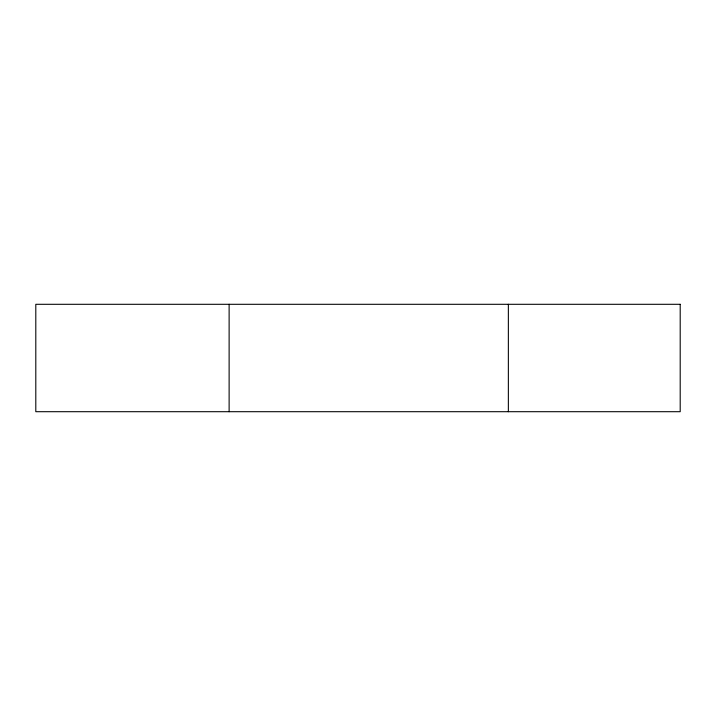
<?xml version="1.0" encoding="UTF-8"?>
<svg xmlns="http://www.w3.org/2000/svg" width="716" height="716" viewBox="0 0 716 716"><rect width="100%" height="100%" fill="white"/><g stroke="black" fill="none" stroke-linecap="round" stroke-linejoin="round"><path stroke-width="1.07" d="M508.36 304.3L508.36 411.7M229.12 304.3L229.12 411.7M680.2 304.3L35.8 304.3L35.8 411.7L680.2 411.7L680.2 304.3"/></g></svg>
